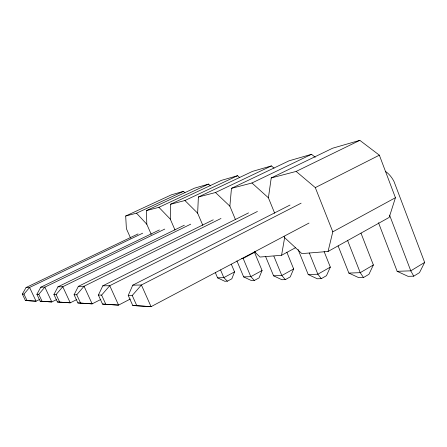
<?xml version="1.0" encoding="UTF-8"?>
<svg xmlns="http://www.w3.org/2000/svg" width="447" height="447" viewBox="0 0 447 447"><rect width="100%" height="100%" fill="white"/><g stroke="black" fill="none" stroke-linecap="round" stroke-linejoin="round"><path stroke-width="0.67" d="M175 229.998L170.296 219.125L170.408 204.318L221.382 180.376L237.541 175.705L239.553 177.526M202.809 225.327L197.641 213.18L198.384 197.004L252.482 171.385L271.418 165.91L274.05 168.178M235.435 219.527L229.87 206.173L231.473 188.343L289.047 160.814L311.542 154.304L315.224 157.299M274.687 213.219L268.401 197.797L271.223 177.945L332.652 148.203L359.824 140.347L379.358 155.176L395.433 197.714L389.192 217.415L328.048 251.465L301.859 253.611L284.633 237.636L284.108 236.351M254.488 251.678L259.986 257.036L281.565 255.271L284.633 237.636M328.048 251.465L332.797 231.825L315.303 187.606L296.149 171.424L271.223 177.945M231.3 264.188L234.552 271.882L231.837 278.788L227.383 281.185L224.746 281.258L217.572 277.855L215.398 272.754M254.617 252.605L262.065 270.513L259.036 277.9L254.365 280.459L251.354 280.543L243.66 276.905L236.904 260.852M286.823 252.192L293.657 268.938L290.259 276.877L285.354 279.626L281.878 279.721L273.575 275.816L265.568 256.466M309 223.07L151.064 306.653L132.753 305.491L128.228 295.439L132.759 285.18L290.014 205.05M324.103 251.549L330.322 267.11L326.461 275.693L321.298 278.66L317.247 278.766L308.234 274.559L298.099 249.543M361.008 233.189L373.374 264.97L368.943 274.307L363.5 277.526L358.717 277.654L348.867 273.078L338.133 245.945M130.334 299.021L118.561 305.111L102.525 304.083L98.396 295.059L102.788 285.84L248.554 212.884M385.711 171.553A27.368 21.657 82.1 0 1 394.014 181.521L424.65 262.417L419.487 272.653L413.743 276.173L408.01 276.324L397.154 271.323L378.48 222.701M100.86 299.429L92.149 303.859L77.89 302.937L74.096 294.746L78.326 286.382L213.247 219.812M76.482 299.697L70.252 302.82L57.428 301.988L53.919 294.489L57.976 286.829L184.371 225.199M56.803 299.473L51.813 301.943L40.163 301.183L36.9 294.271L40.783 287.209L159.372 229.948M39.817 299.356L36.067 301.194L25.395 300.501L22.35 294.087L26.066 287.533L138.05 233.915M22.35 294.087L23.965 294.109L29.575 287.455L142.677 233.189M36.9 294.271L38.783 294.294L44.856 287.119L164.77 229.087M53.919 294.489L56.138 294.517L62.776 286.723L190.724 224.165M74.096 294.746L76.744 294.78L84.053 286.253L220.986 218.471M98.396 295.059L101.62 295.098L109.755 285.689L257.411 211.476M128.228 295.439L132.234 295.489L141.403 284.99L301.105 203.184M424.65 262.417L410.787 270.832L397.154 271.323M373.374 264.97L360.232 272.67L348.867 273.078M330.322 267.11L317.856 274.207L308.234 274.559M293.657 268.938L281.822 275.52L273.575 275.816M332.797 231.825L395.433 197.714M262.065 270.513L250.806 276.643L243.66 276.905M281.565 255.271L295.623 247.66M234.552 271.882L223.824 277.626L217.572 277.855M255.405 251.907L243.112 258.416L241.721 258.534M315.303 187.606L379.358 155.176M296.149 171.424L359.824 140.347M231.473 188.343L251.946 182.991L311.542 154.304M198.384 197.004L215.493 192.523L271.418 165.91M170.408 204.318L184.924 200.524L237.541 175.705M151.248 234.373L146.8 224.232L146.443 210.587L158.914 207.33L208.559 184.086L210.509 185.935M146.443 210.587L194.613 188.12L208.559 184.086M130.613 238.178L126.389 228.668L125.691 216.018L136.514 213.185L183.482 191.338L184.924 192.758M125.691 216.018L171.318 194.853L183.482 191.338M26.066 287.533L29.575 287.455L36.067 301.194L25.395 300.501M40.783 287.209L44.856 287.119L51.813 301.943L40.163 301.183M57.976 286.829L62.776 286.723L70.252 302.82L57.428 301.988M78.326 286.382L84.053 286.253L92.149 303.859L77.89 302.937M102.788 285.84L109.755 285.689L118.561 305.111L102.525 304.083M132.759 285.18L141.403 284.99L151.064 306.653L132.753 305.491M251.946 182.991L268.401 197.797M215.493 192.523L229.87 206.173M184.924 200.524L197.641 213.18M227.383 281.185L223.824 277.626L220.555 269.943M158.914 207.33L170.296 219.125M254.365 280.459L250.806 276.643L243.039 258.126M136.514 213.185L146.8 224.232M285.354 279.626L281.822 275.52L273.871 256.215M321.298 278.66L317.856 274.207L309.318 253.024M363.5 277.526L360.232 272.67L347.487 240.235M413.743 276.173L410.787 270.832L389.572 215.102M23.965 294.109L27.038 300.574M38.783 294.294L42.068 301.272M56.138 294.517L59.674 302.094M76.744 294.78L80.572 303.066M101.62 295.098L105.788 304.239M132.234 295.489L136.81 305.681"/></g></svg>
